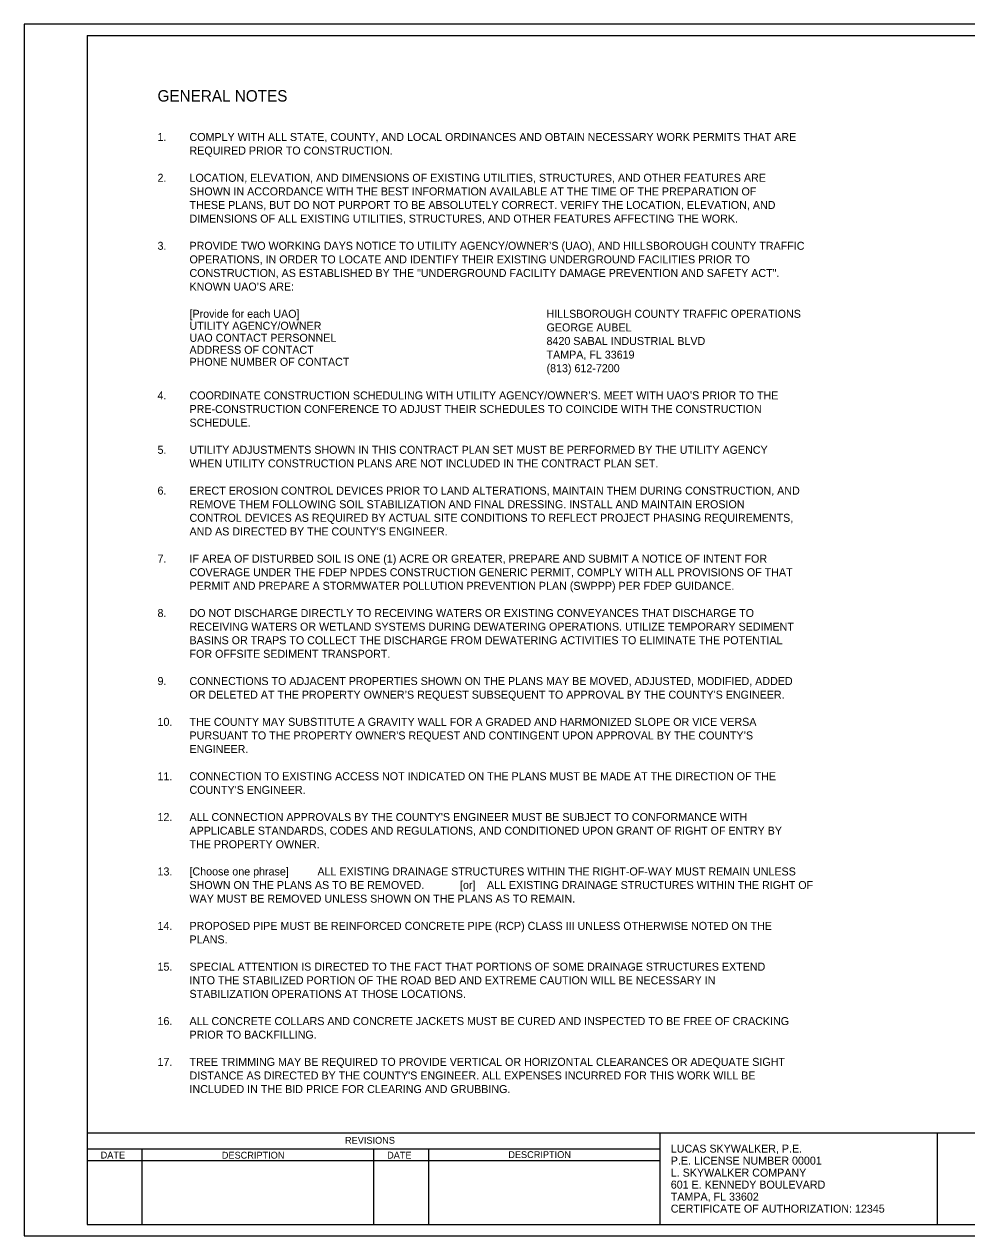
# Model space of a CAD drawing. Extents: x 99999 to 100659, y 99999 to 100423.
# Drawn here: x 99999.4 to 100329.4, y 99999.1 to 100423.1 of the extents above; entities that cross this region are included whole.
import ezdxf

# ---------------------------------------------------------------- set-up
doc = ezdxf.new("R2010")
doc.units = 0
for name, color, linetype in [('AdhocPoint_dp', 7, 'Continuous'), ('PlotBorder_dp', 7, 'Continuous'), ('SheetBorder_dp', 7, 'Continuous'), ('SheetLines_dp', 7, 'Continuous'), ('TextMisc', 7, 'Continuous'), ('TextNotes', 7, 'Continuous')]:
    doc.layers.add(name, color=color, linetype=linetype)

msp = doc.modelspace()

# ---------------------------------------------------------------- linework, layer by layer
at = {"layer": 'AdhocPoint_dp'}
msp.add_line((99999.45, 99999.1), (99999.45, 99999.1), dxfattribs=at)
at = {"layer": 'PlotBorder_dp'}
msp.add_lwpolyline([(99999.45, 99999.1), (100659.45, 99999.1), (100659.45, 100423.1), (99999.45, 100423.1)], close=True, dxfattribs=at)
at = {"layer": 'SheetBorder_dp'}
for p, q in [((100021.45, 100419.1), (100021.45, 100003.1)), ((100021.45, 100419.1), (100637.45, 100419.1)), ((100021.45, 100035.1), (100637.45, 100035.1)), ((100021.45, 100003.1), (100637.45, 100003.1))]:
    msp.add_line(p, q, dxfattribs=at)
at = {"layer": 'SheetLines_dp'}
for p, q in [((100222.03, 100035.1), (100222.03, 100003.1)), ((100319.07, 100035.1), (100319.07, 100003.1)), ((100021.45, 100029.5), (100222.03, 100029.5)), ((100040.65, 100029.5), (100040.65, 100003.1)), ((100121.74, 100029.5), (100121.74, 100003.1)), ((100140.94, 100029.5), (100140.94, 100003.1)), ((100021.45, 100025.5), (100222.03, 100025.5))]:
    msp.add_line(p, q, dxfattribs=at)

# ---------------------------------------------------------------- texts
at = {"layer": 'TextMisc'}
msp.add_text('REVISIONS', height=2.4, dxfattribs=at).set_placement((100111.76, 100031.3))
for s, rotation, p in [('DATE', 359.8693, (100026.21, 100026.14)), ('DESCRIPTION', 0.0498, (100068.63, 100026.09)), ('DATE', 359.8693, (100126.5, 100026.11)), ('DESCRIPTION', 0.0498, (100168.93, 100026.29))]:
    msp.add_text(s, height=2.4, rotation=rotation, dxfattribs=at).set_placement(p)
at = {"layer": 'TextNotes'}
for s, height, p in [('GENERAL NOTES', 4, (100046.12, 100396.04)), ('1.', 2.8, (100046.12, 100382.24)), ('COMPLY WITH ALL STATE, COUNTY, AND LOCAL ORDINANCES AND OBTAIN NECESSARY WORK PERMITS THAT ARE ', 2.8, (100057.32, 100382.24)), ('REQUIRED PRIOR TO CONSTRUCTION.', 2.8, (100057.32, 100377.48)), ('2.', 2.8, (100046.12, 100367.96)), ('LOCATION, ELEVATION, AND DIMENSIONS OF EXISTING UTILITIES, STRUCTURES, AND OTHER FEATURES ARE ', 2.8, (100057.32, 100367.96)), ('SHOWN IN ACCORDANCE WITH THE BEST INFORMATION AVAILABLE AT THE TIME OF THE PREPARATION OF ', 2.8, (100057.32, 100363.2)), ('THESE PLANS, BUT DO NOT PURPORT TO BE ABSOLUTELY CORRECT. VERIFY THE LOCATION, ELEVATION, AND ', 2.8, (100057.32, 100358.44)), ('DIMENSIONS OF ALL EXISTING UTILITIES, STRUCTURES, AND OTHER FEATURES AFFECTING THE WORK.', 2.8, (100057.32, 100353.68)), ('3.', 2.8, (100046.12, 100344.16)), ('PROVIDE TWO WORKING DAYS NOTICE TO UTILITY AGENCY/OWNER’S (UAO), AND HILLSBOROUGH COUNTY TRAFFIC ', 2.8, (100057.32, 100344.16)), ('OPERATIONS, IN ORDER TO LOCATE AND IDENTIFY THEIR EXISTING UNDERGROUND FACILITIES PRIOR TO ', 2.8, (100057.32, 100339.4)), ('CONSTRUCTION, AS ESTABLISHED BY THE "UNDERGROUND FACILITY DAMAGE PREVENTION AND SAFETY ACT". ', 2.8, (100057.32, 100334.64)), ('KNOWN UAO’S ARE:', 2.8, (100057.32, 100329.88)), ('[Provide for each UAO]', 2.8, (100057.32, 100320.36)), ('HILLSBOROUGH COUNTY TRAFFIC OPERATIONS', 2.8, (100182.32, 100320.36)), ('UTILITY AGENCY/OWNER', 2.8, (100057.32, 100316.16)), ('GEORGE AUBEL', 2.8, (100182.32, 100315.6)), ('UAO CONTACT PERSONNEL', 2.8, (100057.32, 100311.96)), ('ADDRESS OF CONTACT', 2.8, (100057.32, 100307.76)), ('8420 SABAL INDUSTRIAL BLVD', 2.8, (100182.32, 100310.84)), ('PHONE NUMBER OF CONTACT', 2.8, (100057.32, 100303.56)), ('TAMPA, FL 33619', 2.8, (100182.32, 100306.08)), ('(813) 612-7200', 2.8, (100182.32, 100301.32)), ('4.', 2.8, (100046.12, 100291.8)), ('COORDINATE CONSTRUCTION SCHEDULING WITH UTILITY AGENCY/OWNER’S. MEET WITH UAO’S PRIOR TO THE ', 2.8, (100057.32, 100291.8)), ('PRE-CONSTRUCTION CONFERENCE TO ADJUST THEIR SCHEDULES TO COINCIDE WITH THE CONSTRUCTION ', 2.8, (100057.32, 100287.04)), ('SCHEDULE.', 2.8, (100057.32, 100282.28)), ('5.', 2.8, (100046.12, 100272.76)), ('UTILITY ADJUSTMENTS SHOWN IN THIS CONTRACT PLAN SET MUST BE PERFORMED BY THE UTILITY AGENCY ', 2.8, (100057.32, 100272.76)), ('WHEN UTILITY CONSTRUCTION PLANS ARE NOT INCLUDED IN THE CONTRACT PLAN SET.', 2.8, (100057.32, 100268)), ('6.', 2.8, (100046.12, 100258.48)), ('ERECT EROSION CONTROL DEVICES PRIOR TO LAND ALTERATIONS, MAINTAIN THEM DURING CONSTRUCTION, AND ', 2.8, (100057.32, 100258.48)), ('REMOVE THEM FOLLOWING SOIL STABILIZATION AND FINAL DRESSING. INSTALL AND MAINTAIN EROSION ', 2.8, (100057.32, 100253.72)), ('CONTROL DEVICES AS REQUIRED BY ACTUAL SITE CONDITIONS TO REFLECT PROJECT PHASING REQUIREMENTS, ', 2.8, (100057.32, 100248.96)), ("AND AS DIRECTED BY THE COUNTY'S ENGINEER.  ", 2.8, (100057.32, 100244.2)), ('7.', 2.8, (100046.12, 100234.68)), ('IF AREA OF DISTURBED SOIL IS ONE (1) ACRE OR GREATER, PREPARE AND SUBMIT A NOTICE OF INTENT FOR ', 2.8, (100057.32, 100234.68)), ('COVERAGE UNDER THE FDEP NPDES CONSTRUCTION GENERIC PERMIT, COMPLY WITH ALL PROVISIONS OF THAT ', 2.8, (100057.32, 100229.92)), ('PERMIT AND PREPARE A STORMWATER POLLUTION PREVENTION PLAN (SWPPP) PER FDEP GUIDANCE. ', 2.8, (100057.32, 100225.16)), ('8.', 2.8, (100046.12, 100215.64)), ('DO NOT DISCHARGE DIRECTLY TO RECEIVING WATERS OR EXISTING CONVEYANCES THAT DISCHARGE TO ', 2.8, (100057.32, 100215.64)), ('RECEIVING WATERS OR WETLAND SYSTEMS DURING DEWATERING OPERATIONS. UTILIZE TEMPORARY SEDIMENT ', 2.8, (100057.32, 100210.88)), ('BASINS OR TRAPS TO COLLECT THE DISCHARGE FROM DEWATERING ACTIVITIES TO ELIMINATE THE POTENTIAL ', 2.8, (100057.32, 100206.12)), ('FOR OFFSITE SEDIMENT TRANSPORT.', 2.8, (100057.32, 100201.36)), ('9.', 2.8, (100046.12, 100191.84)), ('CONNECTIONS TO ADJACENT PROPERTIES SHOWN ON THE PLANS MAY BE MOVED, ADJUSTED, MODIFIED, ADDED ', 2.8, (100057.32, 100191.84)), ("OR DELETED AT THE PROPERTY OWNER’S REQUEST SUBSEQUENT TO APPROVAL BY THE COUNTY'S ENGINEER.", 2.8, (100057.32, 100187.08)), ('10.', 2.8, (100046.12, 100177.56)), ('THE COUNTY MAY SUBSTITUTE A GRAVITY WALL FOR A GRADED AND HARMONIZED SLOPE OR VICE VERSA ', 2.8, (100057.32, 100177.56)), ("PURSUANT TO THE PROPERTY OWNER'S REQUEST AND CONTINGENT UPON APPROVAL BY THE COUNTY’S ", 2.8, (100057.32, 100172.8)), ('ENGINEER.', 2.8, (100057.32, 100168.04)), ('11.', 2.8, (100046.12, 100158.52)), ('CONNECTION TO EXISTING ACCESS NOT INDICATED ON THE PLANS MUST BE MADE AT THE DIRECTION OF THE ', 2.8, (100057.32, 100158.52)), ("COUNTY'S ENGINEER. ", 2.8, (100057.32, 100153.76)), ('12.', 2.8, (100046.12, 100144.24)), ("ALL CONNECTION APPROVALS BY THE COUNTY'S ENGINEER MUST BE SUBJECT TO CONFORMANCE WITH ", 2.8, (100057.32, 100144.24)), ('APPLICABLE STANDARDS, CODES AND REGULATIONS, AND CONDITIONED UPON GRANT OF RIGHT OF ENTRY BY ', 2.8, (100057.32, 100139.48)), ('THE PROPERTY OWNER.', 2.8, (100057.32, 100134.72)), ('13.', 2.8, (100046.12, 100125.2)), ('[Choose one phrase]', 2.8, (100057.32, 100125.2)), (' ALL EXISTING DRAINAGE STRUCTURES WITHIN THE RIGHT-OF-WAY MUST REMAIN UNLESS ', 2.8, (100101.08, 100125.2)), ('[or]', 2.8, (100152.03, 100120.44)), ('SHOWN ON THE PLANS AS TO BE REMOVED. ', 2.8, (100057.32, 100120.44)), (' ALL EXISTING DRAINAGE STRUCTURES WITHIN THE RIGHT OF ', 2.8, (100160.41, 100120.44)), ('WAY MUST BE REMOVED UNLESS SHOWN ON THE PLANS AS TO REMAIN. ', 2.8, (100057.32, 100115.68)), ('14.', 2.8, (100046.12, 100106.16)), ('PROPOSED PIPE MUST BE REINFORCED CONCRETE PIPE (RCP) CLASS III UNLESS OTHERWISE NOTED ON THE ', 2.8, (100057.32, 100106.16)), ('PLANS. ', 2.8, (100057.32, 100101.4)), ('15.', 2.8, (100046.12, 100091.88)), ('SPECIAL ATTENTION IS DIRECTED TO THE FACT THAT PORTIONS OF SOME DRAINAGE STRUCTURES EXTEND ', 2.8, (100057.32, 100091.88)), ('INTO THE STABILIZED PORTION OF THE ROAD BED AND EXTREME CAUTION WILL BE NECESSARY IN ', 2.8, (100057.32, 100087.12)), ('STABILIZATION OPERATIONS AT THOSE LOCATIONS.', 2.8, (100057.32, 100082.36)), ('16.', 2.8, (100046.12, 100072.84)), ('ALL CONCRETE COLLARS AND CONCRETE JACKETS MUST BE CURED AND INSPECTED TO BE FREE OF CRACKING ', 2.8, (100057.32, 100072.84)), ('PRIOR TO BACKFILLING.', 2.8, (100057.32, 100068.08)), ('17.', 2.8, (100046.12, 100058.56)), ('TREE TRIMMING MAY BE REQUIRED TO PROVIDE VERTICAL OR HORIZONTAL CLEARANCES OR ADEQUATE SIGHT ', 2.8, (100057.32, 100058.56)), ("DISTANCE AS DIRECTED BY THE COUNTY'S ENGINEER. ALL EXPENSES INCURRED FOR THIS WORK WILL BE ", 2.8, (100057.32, 100053.8)), ('INCLUDED IN THE BID PRICE FOR CLEARING AND GRUBBING.', 2.8, (100057.32, 100049.04)), ('LUCAS SKYWALKER, P.E.', 2.8, (100225.82, 100028.2)), ('P.E. LICENSE NUMBER 00001', 2.8, (100225.82, 100024)), ('L. SKYWALKER COMPANY', 2.8, (100225.82, 100019.8)), ('601 E. KENNEDY BOULEVARD', 2.8, (100225.82, 100015.6)), ('TAMPA, FL 33602', 2.8, (100225.82, 100011.4)), ('CERTIFICATE OF AUTHORIZATION: 12345', 2.8, (100225.82, 100007.2))]:
    msp.add_text(s, height=height, dxfattribs=at).set_placement(p)

doc.saveas('drawing.dxf')
